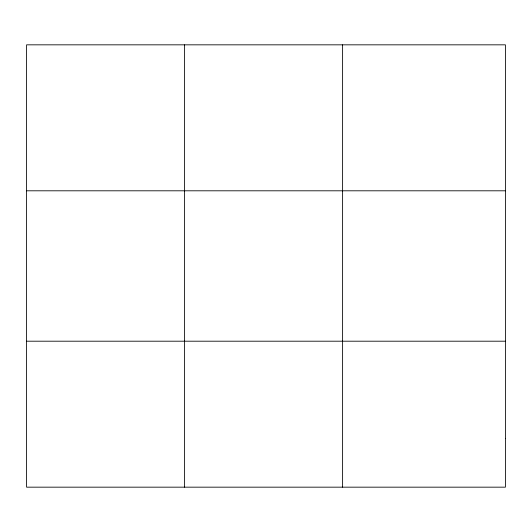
<?xml version="1.0" encoding="UTF-8"?>
<svg xmlns="http://www.w3.org/2000/svg" width="532" height="532" viewBox="0 0 532 532"><rect width="100%" height="100%" fill="white"/><g stroke="black" fill="none" stroke-linecap="round" stroke-linejoin="round"><path stroke-width="0.8" d="M184.604 487.166L184.604 44.834M342.608 487.166L342.608 44.834M26.6 190.802L505.4 190.802M26.6 341.198L505.4 341.198M505.4 438.514L505.4 487.166L26.6 487.166L26.6 44.834L505.4 44.834L505.4 438.514"/></g></svg>
